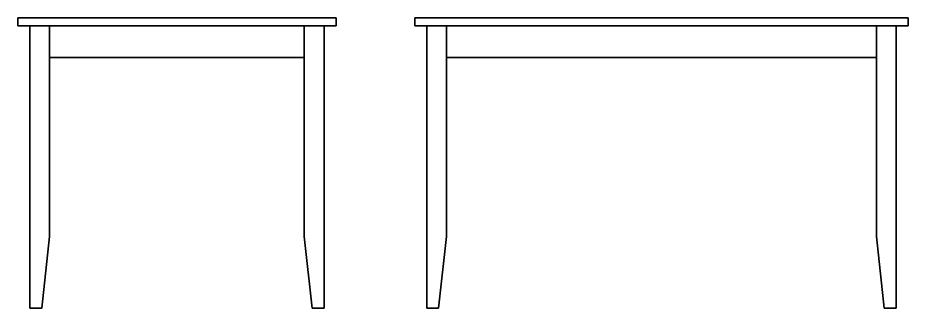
# Model space of a CAD drawing. Header units: millimetres. Extents: x 479 to 7862, y 682 to 3104.
# Drawn here: x 479 to 2716, y 682 to 1412 of the extents above; entities that cross this region are included whole.
import ezdxf

# ---------------------------------------------------------------- set-up
doc = ezdxf.new("R2010")
doc.units = ezdxf.units.MM
doc.layers.add('IF-FURN', color=7, linetype='Continuous', lineweight=35)

msp = doc.modelspace()

# ---------------------------------------------------------------- linework, layer by layer
at = {"layer": 'IF-FURN'}
for p, q in [((478.8, 1391.5), (478.8, 1411.5)), ((478.8, 1411.5), (508.8, 1411.5)), ((1248.8, 1411.5), (508.8, 1411.5)), ((1248.8, 1411.5), (1278.8, 1411.5)), ((1278.8, 1411.5), (1278.8, 1391.5)), ((1476.4, 1391.5), (1476.4, 1411.5)), ((1476.4, 1411.5), (1506.4, 1411.5)), ((2686.4, 1411.5), (1506.4, 1411.5)), ((1506.4, 1411.5), (2686.4, 1411.5)), ((2686.4, 1411.5), (2716.4, 1411.5)), ((2716.4, 1411.5), (2716.4, 1391.5)), ((508.8, 1391.5), (478.8, 1391.5)), ((508.8, 1391.5), (508.8, 681.5)), ((1278.8, 1391.5), (508.8, 1391.5)), ((508.8, 1391.5), (508.8, 681.5)), ((508.8, 681.5), (508.8, 1391.5)), ((558.8, 1051.5), (558.8, 1391.5)), ((1198.8, 1051.5), (1198.8, 1391.5)), ((1248.8, 681.5), (1248.8, 1391.5)), ((1248.8, 681.5), (1248.8, 1391.5)), ((1506.4, 1391.5), (1476.4, 1391.5)), ((1506.4, 1391.5), (1506.4, 681.5)), ((2686.4, 1391.5), (1506.4, 1391.5)), ((1506.4, 1391.5), (1556.4, 1391.5)), ((1506.4, 681.5), (1506.4, 1391.5)), ((1556.4, 1051.5), (1556.4, 1391.5)), ((2636.4, 1051.5), (2636.4, 1391.5)), ((2636.4, 1391.5), (2636.4, 1331.5)), ((2636.4, 1391.5), (2636.4, 1331.5)), ((2686.4, 681.5), (2686.4, 1391.5)), ((2686.4, 1391.5), (2686.4, 1391.5)), ((2716.4, 1391.5), (2686.4, 1391.5)), ((2636.4, 1331.5), (2636.4, 1311.5)), ((1198.8, 1311.5), (558.8, 1311.5)), ((2636.4, 1311.5), (1556.4, 1311.5)), ((558.8, 1051.5), (558.8, 861.5)), ((1198.8, 1051.5), (1198.8, 861.5)), ((1556.4, 1051.5), (1556.4, 861.5)), ((2636.4, 1051.5), (2636.4, 861.5)), ((558.8, 861.5), (538.8, 681.5)), ((1198.8, 861.5), (1218.8, 681.5)), ((1556.4, 861.5), (1536.4, 681.5)), ((2636.4, 861.5), (2656.4, 681.5)), ((538.8, 681.5), (508.8, 681.5)), ((1248.8, 681.5), (1218.8, 681.5)), ((1536.4, 681.5), (1506.4, 681.5)), ((2686.4, 681.5), (2656.4, 681.5))]:
    msp.add_line(p, q, dxfattribs=at)

doc.saveas('drawing.dxf')
